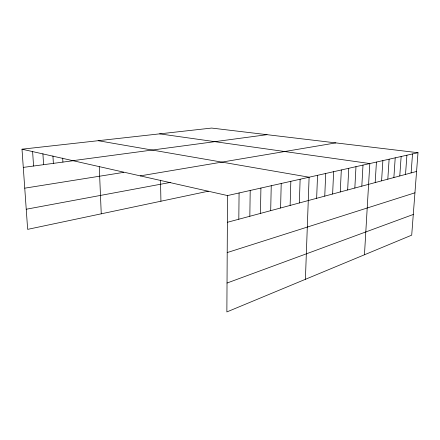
<?xml version="1.0" encoding="UTF-8"?>
<svg xmlns="http://www.w3.org/2000/svg" width="440" height="440" viewBox="0 0 440 440"><rect width="100%" height="100%" fill="white"/><g stroke="black" fill="none" stroke-linecap="round" stroke-linejoin="round"><path stroke-width="0.66" d="M418 152.708L227.53 195.569L226.864 311.933L411.708 235.147L418 152.708L211.629 128.067L22 149.193L27.654 229.361L208.357 191.197M238.816 219.225L239.08 192.968M249.832 216.266L250.201 190.465M260.453 213.411L260.915 188.056M270.694 210.656L271.244 185.73M280.577 207.999L281.21 183.486M290.125 205.436L290.834 181.324M299.349 202.956L300.124 179.234M305.409 279.301L309.111 177.21L98.17 140.707M316.641 198.308L317.548 175.312M324.759 196.125L325.716 173.476M332.624 194.013L333.636 171.694M340.252 191.961L341.314 169.966M347.655 189.97L348.761 168.289M354.838 188.04L355.982 166.661M361.818 186.164L363 165.083M364.463 254.771L369.815 163.554L159.615 133.864M375.183 182.573L376.431 162.063M381.584 180.851L382.872 160.611M387.816 179.174L389.125 159.203M393.877 177.546L395.214 157.834M399.779 175.962L401.143 156.503M405.521 174.416L406.907 155.205M411.12 172.915L412.528 153.94M227.029 283.036L413.286 214.462M227.205 252.571L414.942 192.808M227.376 222.299L416.57 171.446M26.235 209.237L170.775 182.347M140.245 175.874L335.841 142.901M24.75 188.172L123.613 172.376M72.837 160.666L267.009 134.679M23.282 167.404L73.524 160.672M22 149.193L227.53 195.569M32.593 151.371L33.567 166.029M42.906 153.747L43.593 164.681M52.932 155.947L53.372 163.372M62.695 158.092L62.915 162.096M99.264 166.777L101.25 213.818M160.518 180.163L160.924 201.212"/></g></svg>
